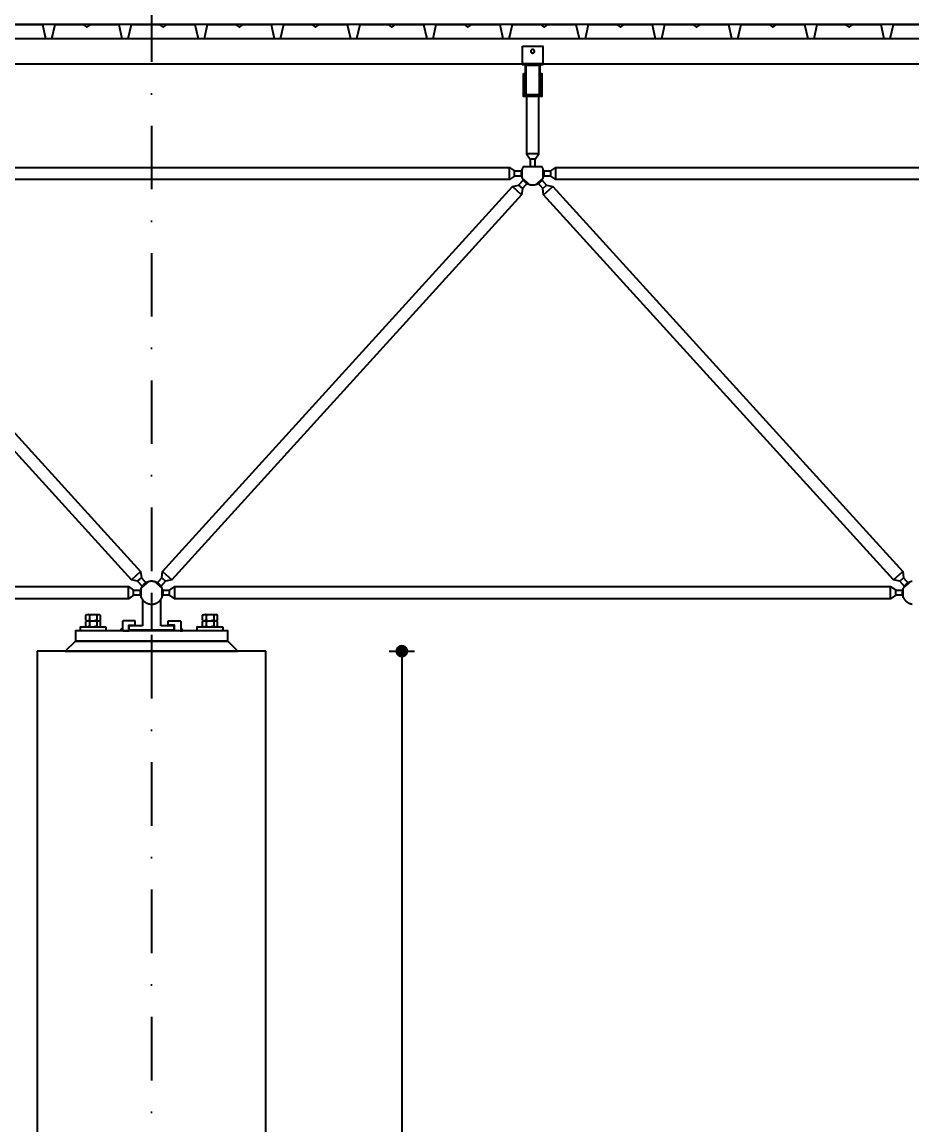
# Model space of a CAD drawing. Header units: centimetres. Extents: x 77182 to 116086, y 20619 to 33555.
# Drawn here: x 95813.7 to 96164, y 22353.9 to 22788 of the extents above; entities that cross this region are included whole.
import ezdxf

# ---------------------------------------------------------------- set-up
doc = ezdxf.new("R2010")
doc.units = ezdxf.units.CM
doc.header["$LTSCALE"] = 100
doc.linetypes.add('DASHDOT2', pattern=[0.5, 0.25, -0.125, 0, -0.125])
for name, color, linetype in [('A-ANNO-DIMS', 187, 'Continuous'), ('A-ANNO-GRID', 155, 'DASHDOT2'), ('A-ELEV-01', 255, 'Continuous'), ('A-ELEV-02', 253, 'Continuous'), ('A-WALL-INSL', 249, 'Continuous'), ('A-WALL-SNWPNL', 200, 'Continuous'), ('S-STEL', 3, 'Continuous')]:
    doc.layers.add(name, color=color, linetype=linetype)
doc.styles.add('Fields_100', font='act_simplex.shx', dxfattribs={"width": 0.8, "height": 20})
doc.dimstyles.new('FIELDS_100', dxfattribs={"dimscale": 0, "dimtxt": 20, "dimasz": 5, "dimexe": 5, "dimexo": 5, "dimgap": 5, "dimtad": 0, "dimdec": 0, "dimzin": 0, "dimdsep": 46, "dimtxsty": 'Fields_100', "dimblk": 'DOT', "dimcen": 0.09, "dimclrt": 50, "dimadec": 0, "dimazin": 0, "dimtfac": 1, "dimtdec": 0, "dimtix": 1, "dimtofl": 0, "dimtmove": 1, "dimatfit": 3, "dimfxl": 5, "dimfxlon": 1, "dimtolj": 1, "dimtzin": 0, "dimarcsym": 0})

# ---------------------------------------------------------------- blocks, each defined once
blk = doc.blocks.new('SOMUN')
for p, q in [((-9.8, 7.1), (-8.2, 8)), ((-9.8, 0.9), (-9.8, 7.1)), ((-9.8, 0.9), (-8.2, 0)), ((-8.2, 8), (-5, 8)), ((-8.2, 0), (-5, 0)), ((-5, 7.1), (-6.6, 8)), ((-5, 0.9), (-6.6, 0)), ((-5, 8), (5, 8)), ((-5, 7.1), (-1.7, 8)), ((-5, 7.1), (-5, 0.9)), ((-5, 0.9), (-1.7, 0)), ((-5, 0), (5, 0)), ((5, 7.1), (1.7, 8)), ((5, 0.9), (1.7, 0)), ((5, 8), (8.2, 8)), ((5, 7.1), (6.6, 8)), ((5, 7.1), (5, 0.9)), ((5, 0.9), (6.6, 0)), ((5, 0), (8.2, 0)), ((9.8, 7.1), (8.2, 8)), ((9.8, 0.9), (8.2, 0)), ((9.8, 0.9), (9.8, 7.1))]:
    blk.add_line(p, q)
blk = doc.blocks.new('_Dot')
at = {"color": 0, "linetype": 'ByBlock', "lineweight": -2}
blk.add_line((-0.5, 0), (-1, 0), dxfattribs=at)
at = {"color": 0, "linetype": 'ByBlock', "const_width": 0.5}
blk.add_lwpolyline([(-0.25, 0, 1), (0.25, 0, 1)], format="xyb", close=True, dxfattribs=at)
blk = doc.blocks.new('*D12')
at = {"layer": 'A-ANNO-DIMS', "color": 0, "lineweight": -2, "transparency": 16777216}
for p, q in [((94064.7, 23343.48), (94064.7, 23353.48)), ((95864.7, 23343.48), (95864.7, 23353.48)), ((94069.7, 23348.48), (94933.03, 23348.48)), ((95859.7, 23348.48), (94996.36, 23348.48))]:
    blk.add_line(p, q, dxfattribs=at)
at = {"layer": 'DEFPOINTS', "color": 0, "transparency": 16777216}
for p in [(95864.7, 23348.48), (94064.7, 22503.48), (95864.7, 22503.48)]:
    blk.add_point(p, dxfattribs=at)
at = {"layer": 'A-ANNO-DIMS', "color": 0, "lineweight": -2, "transparency": 16777216, "xscale": 5, "yscale": 5, "zscale": 5, "rotation": 180}
blk.add_blockref('_Dot', (94064.7, 23348.48), dxfattribs=at)
at = {"layer": 'A-ANNO-DIMS', "color": 0, "lineweight": -2, "transparency": 16777216, "xscale": 5, "yscale": 5, "zscale": 5}
blk.add_blockref('_Dot', (95864.7, 23348.48), dxfattribs=at)
at = {"layer": 'A-ANNO-DIMS', "color": 50, "transparency": 16777216, "insert": (94964.7, 23348.48), "char_height": 20, "attachment_point": 5, "style": 'Fields_100'}
blk.add_mtext('\\A1;1800', dxfattribs=at)
blk = doc.blocks.new('*D13')
at = {"layer": 'A-ANNO-DIMS', "color": 0, "lineweight": -2, "transparency": 16777216}
for p, q in [((95864.7, 23343.48), (95864.7, 23353.48)), ((97664.7, 23343.48), (97664.7, 23353.48)), ((95869.7, 23348.48), (96733.03, 23348.48)), ((97659.7, 23348.48), (96796.36, 23348.48))]:
    blk.add_line(p, q, dxfattribs=at)
at = {"layer": 'DEFPOINTS', "color": 0, "transparency": 16777216}
for p in [(97664.7, 23348.48), (95864.7, 22503.48), (97664.7, 22503.48)]:
    blk.add_point(p, dxfattribs=at)
at = {"layer": 'A-ANNO-DIMS', "color": 0, "lineweight": -2, "transparency": 16777216, "xscale": 5, "yscale": 5, "zscale": 5, "rotation": 180}
blk.add_blockref('_Dot', (95864.7, 23348.48), dxfattribs=at)
at = {"layer": 'A-ANNO-DIMS', "color": 0, "lineweight": -2, "transparency": 16777216, "xscale": 5, "yscale": 5, "zscale": 5}
blk.add_blockref('_Dot', (97664.7, 23348.48), dxfattribs=at)
at = {"layer": 'A-ANNO-DIMS', "color": 50, "transparency": 16777216, "insert": (96764.7, 23348.48), "char_height": 20, "attachment_point": 5, "style": 'Fields_100'}
blk.add_mtext('\\A1;1800', dxfattribs=at)
blk = doc.blocks.new('*D88')
at = {"layer": 'A-ANNO-DIMS', "color": 0, "lineweight": -2, "transparency": 16777216}
for p, q in [((95958.2, 22540.39), (95968.2, 22540.39)), ((95963.2, 22535.39), (95963.2, 22265.96)), ((95963.2, 21945.39), (95963.2, 22214.82)), ((95958.2, 21940.39), (95968.2, 21940.39))]:
    blk.add_line(p, q, dxfattribs=at)
at = {"layer": 'DEFPOINTS', "color": 0, "transparency": 16777216}
for p in [(95909.7, 22540.39), (95963.2, 22540.39), (95909.7, 21940.39)]:
    blk.add_point(p, dxfattribs=at)
at = {"layer": 'A-ANNO-DIMS', "color": 0, "lineweight": -2, "transparency": 16777216, "xscale": 5, "yscale": 5, "zscale": 5}
for p, rotation in [((95963.2, 22540.39), 90), ((95963.2, 21940.39), 270)]:
    blk.add_blockref('_Dot', p, dxfattribs=dict(at, rotation=rotation))
at = {"layer": 'A-ANNO-DIMS', "color": 50, "transparency": 16777216, "insert": (95963.2, 22240.39), "char_height": 20, "attachment_point": 5, "rotation": 90, "style": 'Fields_100'}
blk.add_mtext('\\A1;600', dxfattribs=at)

msp = doc.modelspace()

# ---------------------------------------------------------------- hatches: boundary and pattern name
at = {"layer": 'A-ELEV-02'}
for points in [[(95853.2, 22548.69), (95853.5, 22548.39), (95852.5, 22548.39), (95852.5, 22548.42), (95852.5, 22548.45), (95852.5, 22548.49), (95852.51, 22548.52), (95852.51, 22548.56), (95852.52, 22548.59), (95852.53, 22548.62), (95852.53, 22548.66), (95852.54, 22548.69), (95852.56, 22548.72), (95852.57, 22548.75), (95852.58, 22548.79), (95852.59, 22548.82), (95852.61, 22548.85), (95852.63, 22548.88), (95852.64, 22548.91), (95852.66, 22548.94), (95852.68, 22548.96), (95852.7, 22548.99), (95852.72, 22549.02), (95852.74, 22549.04), (95852.77, 22549.07), (95852.79, 22549.09), (95852.82, 22549.12), (95852.84, 22549.14), (95852.87, 22549.16), (95852.89, 22549.18), (95852.92, 22549.2), (95852.95, 22549.22), (95852.98, 22549.24), (95853.01, 22549.26), (95853.04, 22549.28), (95853.07, 22549.29), (95853.1, 22549.3), (95853.13, 22549.32), (95853.17, 22549.33), (95853.2, 22549.34)], [(95876.2, 22548.69), (95875.9, 22548.39), (95876.9, 22548.39), (95876.9, 22548.42), (95876.9, 22548.45), (95876.89, 22548.49), (95876.89, 22548.52), (95876.88, 22548.56), (95876.88, 22548.59), (95876.87, 22548.62), (95876.86, 22548.66), (95876.85, 22548.69), (95876.84, 22548.72), (95876.83, 22548.75), (95876.81, 22548.79), (95876.8, 22548.82), (95876.78, 22548.85), (95876.77, 22548.88), (95876.75, 22548.91), (95876.73, 22548.94), (95876.71, 22548.96), (95876.69, 22548.99), (95876.67, 22549.02), (95876.65, 22549.04), (95876.63, 22549.07), (95876.6, 22549.09), (95876.58, 22549.12), (95876.55, 22549.14), (95876.53, 22549.16), (95876.5, 22549.18), (95876.47, 22549.2), (95876.44, 22549.22), (95876.42, 22549.24), (95876.39, 22549.26), (95876.36, 22549.28), (95876.32, 22549.29), (95876.29, 22549.3), (95876.26, 22549.32), (95876.23, 22549.33), (95876.2, 22549.34)]]:
    msp.add_hatch(color=256, dxfattribs=at).paths.add_polyline_path(points, flags=0)

# ---------------------------------------------------------------- linework, layer by layer
at = {"elevation": 0}
for points in [[(95846.7, 22549.99), (95846.7, 22548.39), (95836.7, 22548.39), (95836.7, 22549.99), (95846.7, 22549.99)], [(95892.7, 22549.99), (95892.7, 22548.39), (95882.7, 22548.39), (95882.7, 22549.99), (95892.7, 22549.99)]]:
    msp.add_lwpolyline(points, dxfattribs=at)
for points in [[(95834.7, 22544.39), (95894.7, 22544.39), (95894.7, 22548.39), (95834.7, 22548.39)], [(95830.7, 22540.39), (95898.7, 22540.39), (95894.7, 22544.39), (95834.7, 22544.39)]]:
    msp.add_lwpolyline(points, close=True)
at = {"layer": 'A-ANNO-GRID'}
msp.add_lwpolyline([(95864.7, 23398.48), (95864.7, 21665.39)], dxfattribs=at)
at = {"layer": 'A-ELEV-01'}
for points in [[(95819.7, 22540.39), (95819.7, 21940.39)], [(95909.7, 22540.39), (95819.7, 22540.39)], [(95909.7, 21940.39), (95909.7, 22540.39)]]:
    msp.add_lwpolyline(points, dxfattribs=at)
at = {"layer": 'A-ELEV-02'}
for points in [[(94012.2, 22781.49), (103009.7, 22781.49)], [(94012.2, 22771.49), (103009.7, 22771.49)], [(96018.7, 22771.49), (96010.7, 22771.49)], [(96011.1, 22765.89), (96011.6, 22765.89)], [(96011.1, 22764.49), (96011.6, 22764.49)], [(96017.8, 22765.89), (96018.3, 22765.89)], [(96017.8, 22764.49), (96018.3, 22764.49)], [(96012.28, 22758.69), (96012.28, 22736.09), (96013.7, 22734.09), (96013.7, 22731.09)], [(96015.7, 22731.09), (96015.7, 22734.09), (96017.11, 22736.09), (96017.11, 22758.69)], [(96017.11, 22736.09), (96012.28, 22736.09)], [(96015.7, 22734.09), (96013.7, 22734.09)], [(95718.8, 22729.39), (95721.8, 22729.39), (95723.8, 22730.8), (96005.6, 22730.8), (96007.6, 22729.39), (96010.6, 22729.39)], [(96010.6, 22727.39), (96007.6, 22727.39), (96005.6, 22725.97), (95723.8, 22725.97), (95721.8, 22727.39), (95718.8, 22727.39)], [(96005.6, 22725.97), (96005.6, 22730.8)], [(96007.6, 22727.39), (96007.6, 22729.39)], [(96011.1, 22731.09), (96011.01, 22730.97), (96010.93, 22730.84), (96010.85, 22730.71), (96010.77, 22730.58), (96010.7, 22730.45), (96010.63, 22730.31), (96010.56, 22730.17), (96010.51, 22730.02), (96010.45, 22729.88), (96010.43, 22729.8), (96010.4, 22729.73), (96010.38, 22729.65), (96010.36, 22729.57), (96010.34, 22729.5), (96010.32, 22729.42), (96010.3, 22729.34), (96010.28, 22729.26), (96010.27, 22729.19), (96010.26, 22729.11), (96010.24, 22729.03), (96010.23, 22728.95), (96010.22, 22728.87), (96010.22, 22728.79), (96010.21, 22728.71), (96010.2, 22728.63), (96010.2, 22728.55), (96010.2, 22728.47), (96010.2, 22728.39), (96010.2, 22728.31), (96010.2, 22728.23), (96010.2, 22728.15), (96010.21, 22728.07), (96010.21, 22727.99), (96010.22, 22727.92), (96010.23, 22727.84), (96010.24, 22727.76), (96010.25, 22727.68), (96010.28, 22727.53), (96010.31, 22727.37), (96010.35, 22727.22), (96010.39, 22727.07), (96010.44, 22726.93), (96010.49, 22726.79), (96010.55, 22726.65), (96010.61, 22726.51), (96010.67, 22726.37), (96010.74, 22726.24), (96010.81, 22726.11), (96010.89, 22725.98), (96010.98, 22725.86), (96011.07, 22725.73), (96011.16, 22725.61), (96011.26, 22725.49), (96011.36, 22725.37), (96011.47, 22725.25), (96011.52, 22725.2), (96011.58, 22725.14), (96011.64, 22725.09), (96011.69, 22725.04), (96011.75, 22724.98), (96011.81, 22724.93), (96011.88, 22724.88), (96011.94, 22724.83), (96012, 22724.78), (96012.07, 22724.74), (96012.13, 22724.69), (96012.2, 22724.65), (96012.26, 22724.6), (96012.33, 22724.56), (96012.4, 22724.52), (96012.47, 22724.48), (96012.54, 22724.44), (96012.61, 22724.4), (96012.68, 22724.36), (96012.75, 22724.33), (96012.82, 22724.3), (96012.9, 22724.26), (96012.97, 22724.23), (96013.04, 22724.2), (96013.12, 22724.17), (96013.19, 22724.15), (96013.27, 22724.12), (96013.34, 22724.1), (96013.49, 22724.05), (96013.64, 22724.01), (96013.79, 22723.98), (96013.95, 22723.95), (96014.1, 22723.93), (96014.25, 22723.91), (96014.4, 22723.9), (96014.55, 22723.89), (96014.7, 22723.89), (96014.85, 22723.89), (96015, 22723.9), (96015.15, 22723.91), (96015.3, 22723.93), (96015.45, 22723.95), (96015.6, 22723.98), (96015.75, 22724.01), (96015.9, 22724.05), (96016.05, 22724.1), (96016.13, 22724.12), (96016.2, 22724.15), (96016.28, 22724.17), (96016.35, 22724.2), (96016.43, 22724.23), (96016.5, 22724.26), (96016.57, 22724.3), (96016.64, 22724.33), (96016.71, 22724.36), (96016.79, 22724.4), (96016.86, 22724.44), (96016.93, 22724.48), (96016.99, 22724.52), (96017.06, 22724.56), (96017.13, 22724.6), (96017.2, 22724.65), (96017.26, 22724.69), (96017.33, 22724.74), (96017.39, 22724.78), (96017.46, 22724.83), (96017.52, 22724.88), (96017.58, 22724.93), (96017.64, 22724.98), (96017.7, 22725.04), (96017.76, 22725.09), (96017.82, 22725.14), (96017.87, 22725.2), (96017.93, 22725.25), (96018.04, 22725.37), (96018.14, 22725.49), (96018.24, 22725.61), (96018.33, 22725.73), (96018.42, 22725.86), (96018.5, 22725.98), (96018.58, 22726.11), (96018.65, 22726.24), (96018.72, 22726.37), (96018.79, 22726.51), (96018.85, 22726.65), (96018.9, 22726.79), (96018.95, 22726.93), (96019, 22727.07), (96019.04, 22727.22), (96019.08, 22727.37), (96019.11, 22727.53), (96019.14, 22727.68), (96019.15, 22727.76), (96019.16, 22727.84), (96019.17, 22727.92), (96019.18, 22727.99), (96019.19, 22728.07), (96019.19, 22728.15), (96019.19, 22728.23), (96019.2, 22728.31), (96019.2, 22728.39), (96019.2, 22728.47), (96019.19, 22728.55), (96019.19, 22728.63), (96019.19, 22728.71), (96019.18, 22728.79), (96019.17, 22728.87), (96019.16, 22728.95), (96019.15, 22729.03), (96019.14, 22729.11), (96019.13, 22729.19), (96019.11, 22729.26), (96019.09, 22729.34), (96019.08, 22729.42), (96019.06, 22729.5), (96019.04, 22729.57), (96019.02, 22729.65), (96018.99, 22729.73), (96018.97, 22729.8), (96018.94, 22729.88), (96018.89, 22730.02), (96018.83, 22730.17), (96018.77, 22730.31), (96018.7, 22730.45), (96018.63, 22730.58), (96018.55, 22730.71), (96018.47, 22730.84), (96018.38, 22730.97), (96018.3, 22731.09)], [(96010.6, 22726.53), (96010.6, 22730.24)], [(96011.1, 22731.09), (96018.3, 22731.09)], [(96018.8, 22729.39), (96021.8, 22729.39), (96023.8, 22730.8), (96305.6, 22730.8), (96307.6, 22729.39), (96310.6, 22729.39)], [(96018.8, 22726.53), (96018.8, 22730.24)], [(96310.6, 22727.39), (96307.6, 22727.39), (96305.6, 22725.97), (96023.8, 22725.97), (96021.8, 22727.39), (96018.8, 22727.39)], [(96021.8, 22727.39), (96021.8, 22729.39)], [(96023.8, 22725.97), (96023.8, 22730.8)], [(96006.79, 22723.28), (96010.36, 22720.03)], [(96009.18, 22723.81), (96010.66, 22722.46)], [(96010.57, 22726.6), (96013.31, 22724.11)], [(96016.08, 22724.11), (96018.83, 22726.6)], [(96018.73, 22722.46), (96020.21, 22723.81)], [(96019.03, 22720.03), (96022.61, 22723.28)], [(95856.79, 22568.5), (95860.36, 22571.74)], [(95869.03, 22571.74), (95872.61, 22568.5)], [(96156.79, 22568.5), (96160.36, 22571.74)], [(95859.18, 22567.97), (95860.66, 22569.31)], [(95868.3, 22560.69), (95868.38, 22560.81), (95868.47, 22560.93), (95868.55, 22561.06), (95868.63, 22561.19), (95868.7, 22561.33), (95868.77, 22561.46), (95868.83, 22561.61), (95868.89, 22561.75), (95868.94, 22561.9), (95868.97, 22561.97), (95868.99, 22562.05), (95869.02, 22562.12), (95869.04, 22562.2), (95869.06, 22562.28), (95869.08, 22562.35), (95869.09, 22562.43), (95869.11, 22562.51), (95869.13, 22562.59), (95869.14, 22562.67), (95869.15, 22562.74), (95869.16, 22562.82), (95869.17, 22562.9), (95869.18, 22562.98), (95869.19, 22563.06), (95869.19, 22563.14), (95869.19, 22563.22), (95869.2, 22563.3), (95869.2, 22563.38), (95869.2, 22563.46), (95869.19, 22563.54), (95869.19, 22563.62), (95869.19, 22563.7), (95869.18, 22563.78), (95869.17, 22563.86), (95869.16, 22563.94), (95869.15, 22564.01), (95869.14, 22564.09), (95869.11, 22564.25), (95869.08, 22564.4), (95869.04, 22564.55), (95869, 22564.7), (95868.95, 22564.84), (95868.9, 22564.99), (95868.85, 22565.13), (95868.79, 22565.27), (95868.72, 22565.4), (95868.65, 22565.53), (95868.58, 22565.66), (95868.5, 22565.79), (95868.42, 22565.92), (95868.33, 22566.04), (95868.24, 22566.17), (95868.14, 22566.29), (95868.04, 22566.4), (95867.93, 22566.52), (95867.87, 22566.58), (95867.82, 22566.63), (95867.76, 22566.68), (95867.7, 22566.74), (95867.64, 22566.79), (95867.58, 22566.84), (95867.52, 22566.89), (95867.46, 22566.94), (95867.39, 22566.99), (95867.33, 22567.04), (95867.26, 22567.08), (95867.2, 22567.13), (95867.13, 22567.17), (95867.06, 22567.21), (95866.99, 22567.26), (95866.93, 22567.3), (95866.86, 22567.34), (95866.79, 22567.37), (95866.71, 22567.41), (95866.64, 22567.44), (95866.57, 22567.48), (95866.5, 22567.51), (95866.43, 22567.54), (95866.35, 22567.57), (95866.28, 22567.6), (95866.2, 22567.63), (95866.13, 22567.65), (95866.05, 22567.68), (95865.9, 22567.72), (95865.75, 22567.76), (95865.6, 22567.79), (95865.45, 22567.82), (95865.3, 22567.85), (95865.15, 22567.86), (95865, 22567.88), (95864.85, 22567.88), (95864.7, 22567.89), (95864.55, 22567.88), (95864.4, 22567.88), (95864.25, 22567.86), (95864.1, 22567.85), (95863.95, 22567.82), (95863.79, 22567.79), (95863.64, 22567.76), (95863.49, 22567.72), (95863.34, 22567.68), (95863.27, 22567.65), (95863.19, 22567.63), (95863.12, 22567.6), (95863.04, 22567.57), (95862.97, 22567.54), (95862.9, 22567.51), (95862.82, 22567.48), (95862.75, 22567.44), (95862.68, 22567.41), (95862.61, 22567.37), (95862.54, 22567.34), (95862.47, 22567.3), (95862.4, 22567.26), (95862.33, 22567.21), (95862.26, 22567.17), (95862.2, 22567.13), (95862.13, 22567.08), (95862.07, 22567.04), (95862, 22566.99), (95861.94, 22566.94), (95861.88, 22566.89), (95861.81, 22566.84), (95861.75, 22566.79), (95861.69, 22566.74), (95861.64, 22566.68), (95861.58, 22566.63), (95861.52, 22566.58), (95861.47, 22566.52), (95861.36, 22566.4), (95861.26, 22566.29), (95861.16, 22566.17), (95861.07, 22566.04), (95860.98, 22565.92), (95860.89, 22565.79), (95860.81, 22565.66), (95860.74, 22565.53), (95860.67, 22565.4), (95860.61, 22565.27), (95860.55, 22565.13), (95860.49, 22564.99), (95860.44, 22564.84), (95860.39, 22564.7), (95860.35, 22564.55), (95860.31, 22564.4), (95860.28, 22564.25), (95860.25, 22564.09), (95860.24, 22564.01), (95860.23, 22563.94), (95860.22, 22563.86), (95860.21, 22563.78), (95860.21, 22563.7), (95860.2, 22563.62), (95860.2, 22563.54), (95860.2, 22563.46), (95860.2, 22563.38), (95860.2, 22563.3), (95860.2, 22563.22), (95860.2, 22563.14), (95860.21, 22563.06), (95860.22, 22562.98), (95860.22, 22562.9), (95860.23, 22562.82), (95860.24, 22562.74), (95860.26, 22562.67), (95860.27, 22562.59), (95860.28, 22562.51), (95860.3, 22562.43), (95860.32, 22562.35), (95860.34, 22562.28), (95860.36, 22562.2), (95860.38, 22562.12), (95860.4, 22562.05), (95860.43, 22561.97), (95860.45, 22561.9), (95860.51, 22561.75), (95860.56, 22561.61), (95860.63, 22561.46), (95860.7, 22561.33), (95860.77, 22561.19), (95860.85, 22561.06), (95860.93, 22560.93), (95861.01, 22560.81), (95861.1, 22560.69)], [(95860.57, 22565.17), (95863.31, 22567.67)], [(95866.08, 22567.67), (95868.83, 22565.17)], [(95868.73, 22569.31), (95870.21, 22567.97)], [(96159.18, 22567.97), (96160.66, 22569.31)], [(96164.09, 22567.84), (96163.98, 22567.83), (96163.88, 22567.81), (96163.77, 22567.79), (96163.67, 22567.77), (96163.56, 22567.74), (96163.46, 22567.71), (96163.35, 22567.68), (96163.25, 22567.65), (96163.15, 22567.61), (96163.04, 22567.57), (96162.94, 22567.53), (96162.83, 22567.48), (96162.73, 22567.43), (96162.63, 22567.38), (96162.53, 22567.33), (96162.43, 22567.27), (96162.33, 22567.21), (96162.24, 22567.15), (96162.14, 22567.09), (96162.04, 22567.02), (96161.95, 22566.95), (96161.86, 22566.88), (96161.77, 22566.81), (96161.68, 22566.73), (96161.6, 22566.65), (96161.52, 22566.57), (96161.43, 22566.49), (96161.36, 22566.4), (96161.28, 22566.31), (96161.2, 22566.22), (96161.13, 22566.13), (96161.06, 22566.04), (96161, 22565.94), (96160.93, 22565.85), (96160.87, 22565.75), (96160.81, 22565.65), (96160.75, 22565.55), (96160.7, 22565.45), (96160.65, 22565.35), (96160.6, 22565.25), (96160.56, 22565.15), (96160.51, 22565.04), (96160.47, 22564.94), (96160.44, 22564.83), (96160.4, 22564.73), (96160.37, 22564.62), (96160.34, 22564.52), (96160.32, 22564.41), (96160.29, 22564.31), (96160.27, 22564.21), (96160.25, 22564.1), (96160.24, 22564), (96160.23, 22563.89), (96160.22, 22563.79), (96160.21, 22563.69), (96160.2, 22563.59), (96160.2, 22563.49), (96160.2, 22563.39), (96160.2, 22563.29), (96160.2, 22563.19), (96160.21, 22563.08), (96160.22, 22562.98), (96160.23, 22562.88), (96160.24, 22562.78), (96160.25, 22562.67), (96160.27, 22562.57), (96160.29, 22562.46), (96160.32, 22562.36), (96160.34, 22562.25), (96160.37, 22562.15), (96160.4, 22562.04), (96160.44, 22561.94), (96160.47, 22561.83), (96160.51, 22561.73), (96160.56, 22561.63), (96160.6, 22561.52), (96160.65, 22561.42), (96160.7, 22561.32), (96160.75, 22561.22), (96160.81, 22561.12), (96160.87, 22561.02), (96160.93, 22560.92), (96161, 22560.83), (96161.06, 22560.73), (96161.13, 22560.64), (96161.2, 22560.55), (96161.28, 22560.46), (96161.36, 22560.37), (96161.43, 22560.29), (96161.52, 22560.2), (96161.6, 22560.12), (96161.68, 22560.04), (96161.77, 22559.97), (96161.86, 22559.89), (96161.95, 22559.82), (96162.04, 22559.75), (96162.14, 22559.68), (96162.24, 22559.62), (96162.33, 22559.56), (96162.43, 22559.5), (96162.53, 22559.44), (96162.63, 22559.39), (96162.73, 22559.34), (96162.83, 22559.29), (96162.94, 22559.25), (96163.04, 22559.2), (96163.15, 22559.16), (96163.25, 22559.13), (96163.35, 22559.09), (96163.46, 22559.06), (96163.56, 22559.03), (96163.67, 22559.01), (96163.77, 22558.98), (96163.88, 22558.96), (96163.98, 22558.94), (96164.09, 22558.93)], [(96160.57, 22565.17), (96163.31, 22567.67)], [(95568.8, 22564.39), (95571.8, 22564.39), (95573.8, 22565.8), (95855.6, 22565.8), (95857.6, 22564.39), (95860.6, 22564.39)], [(95860.6, 22562.39), (95857.6, 22562.39), (95855.6, 22560.97), (95573.8, 22560.97), (95571.8, 22562.39), (95568.8, 22562.39)], [(95855.6, 22560.97), (95855.6, 22565.8)], [(95857.6, 22562.39), (95857.6, 22564.39)], [(95860.6, 22561.53), (95860.6, 22565.24)], [(95864.7, 22563.39), (95864.7, 22548.39)], [(95868.8, 22564.39), (95871.8, 22564.39), (95873.8, 22565.8), (96155.6, 22565.8), (96157.6, 22564.39), (96160.6, 22564.39)], [(95868.8, 22561.53), (95868.8, 22565.24)], [(96160.6, 22562.39), (96157.6, 22562.39), (96155.6, 22560.97), (95873.8, 22560.97), (95871.8, 22562.39), (95868.8, 22562.39)], [(95871.8, 22562.39), (95871.8, 22564.39)], [(95873.8, 22560.97), (95873.8, 22565.8)], [(96155.6, 22560.97), (96155.6, 22565.8)], [(96157.6, 22562.39), (96157.6, 22564.39)], [(96160.6, 22561.53), (96160.6, 22565.24)], [(95861.1, 22560.69), (95861.1, 22550.39)], [(95868.3, 22550.39), (95868.3, 22560.69)], [(95853.2, 22549.34), (95853.18, 22549.33), (95853.16, 22549.33), (95853.14, 22549.32), (95853.13, 22549.32), (95853.11, 22549.31), (95853.09, 22549.3), (95853.07, 22549.29), (95853.06, 22549.28), (95853.04, 22549.28), (95853.02, 22549.27), (95853.01, 22549.26), (95852.99, 22549.25), (95852.97, 22549.24), (95852.96, 22549.23), (95852.94, 22549.22), (95852.92, 22549.2), (95852.91, 22549.19), (95852.89, 22549.18), (95852.87, 22549.17), (95852.86, 22549.16), (95852.84, 22549.14), (95852.83, 22549.13), (95852.81, 22549.12), (95852.8, 22549.1), (95852.78, 22549.09), (95852.77, 22549.07), (95852.76, 22549.06), (95852.74, 22549.04), (95852.73, 22549.03), (95852.72, 22549.01), (95852.7, 22548.99), (95852.69, 22548.98), (95852.68, 22548.96), (95852.67, 22548.94), (95852.66, 22548.93), (95852.65, 22548.91), (95852.64, 22548.89), (95852.62, 22548.88), (95852.62, 22548.86), (95852.61, 22548.84), (95852.6, 22548.82), (95852.59, 22548.8), (95852.58, 22548.78), (95852.57, 22548.77), (95852.56, 22548.75), (95852.56, 22548.73), (95852.55, 22548.71), (95852.54, 22548.69), (95852.54, 22548.67), (95852.53, 22548.65), (95852.53, 22548.63), (95852.52, 22548.61), (95852.52, 22548.59), (95852.52, 22548.58), (95852.51, 22548.56), (95852.51, 22548.54), (95852.51, 22548.52), (95852.5, 22548.5), (95852.5, 22548.48), (95852.5, 22548.46), (95852.5, 22548.44), (95852.5, 22548.42), (95852.5, 22548.41), (95852.5, 22548.39)], [(95861.1, 22550.39), (95855.8, 22550.39)], [(95855.8, 22550.39), (95855.8, 22548.79)], [(95873.6, 22550.39), (95868.3, 22550.39)], [(95873.6, 22548.79), (95873.6, 22550.39)], [(95876.9, 22548.39), (95876.9, 22548.41), (95876.9, 22548.42), (95876.9, 22548.44), (95876.89, 22548.46), (95876.89, 22548.48), (95876.89, 22548.5), (95876.89, 22548.52), (95876.89, 22548.54), (95876.88, 22548.56), (95876.88, 22548.58), (95876.88, 22548.59), (95876.87, 22548.61), (95876.87, 22548.63), (95876.86, 22548.65), (95876.86, 22548.67), (95876.85, 22548.69), (95876.84, 22548.71), (95876.84, 22548.73), (95876.83, 22548.75), (95876.82, 22548.77), (95876.82, 22548.78), (95876.81, 22548.8), (95876.8, 22548.82), (95876.79, 22548.84), (95876.78, 22548.86), (95876.77, 22548.88), (95876.76, 22548.89), (95876.75, 22548.91), (95876.74, 22548.93), (95876.73, 22548.94), (95876.72, 22548.96), (95876.7, 22548.98), (95876.69, 22548.99), (95876.68, 22549.01), (95876.67, 22549.03), (95876.65, 22549.04), (95876.64, 22549.06), (95876.63, 22549.07), (95876.61, 22549.09), (95876.6, 22549.1), (95876.58, 22549.12), (95876.57, 22549.13), (95876.55, 22549.14), (95876.54, 22549.16), (95876.52, 22549.17), (95876.51, 22549.18), (95876.49, 22549.19), (95876.47, 22549.2), (95876.46, 22549.22), (95876.44, 22549.23), (95876.42, 22549.24), (95876.41, 22549.25), (95876.39, 22549.26), (95876.37, 22549.27), (95876.36, 22549.28), (95876.34, 22549.28), (95876.32, 22549.29), (95876.3, 22549.3), (95876.29, 22549.31), (95876.27, 22549.32), (95876.25, 22549.32), (95876.23, 22549.33), (95876.22, 22549.33), (95876.2, 22549.34)], [(95853.5, 22548.39), (95852.5, 22548.39)], [(95853.5, 22548.39), (95853.2, 22548.69)], [(95855.8, 22548.79), (95873.6, 22548.79)], [(95856, 22548.39), (95856, 22548.59)], [(95856, 22548.59), (95873.39, 22548.59)], [(95873.39, 22548.39), (95856, 22548.39)], [(95856.05, 22548.59), (95856.05, 22548.79)], [(95873.35, 22548.59), (95873.35, 22548.79)], [(95873.39, 22548.39), (95873.39, 22548.59)], [(95875.9, 22548.39), (95876.2, 22548.69)], [(95875.9, 22548.39), (95876.9, 22548.39)]]:
    msp.add_lwpolyline(points, dxfattribs=at)
for points in [[(96010.7, 22778.49), (96018.7, 22778.49), (96018.7, 22771.19), (96010.7, 22771.19)], [(96015.4, 22776.49), (96015.4, 22776.5), (96015.4, 22776.52), (96015.4, 22776.53), (96015.39, 22776.55), (96015.39, 22776.57), (96015.39, 22776.58), (96015.39, 22776.6), (96015.39, 22776.61), (96015.38, 22776.63), (96015.38, 22776.65), (96015.37, 22776.66), (96015.37, 22776.68), (96015.37, 22776.7), (96015.36, 22776.71), (96015.35, 22776.73), (96015.35, 22776.74), (96015.34, 22776.76), (96015.33, 22776.78), (96015.33, 22776.79), (96015.32, 22776.81), (96015.31, 22776.82), (96015.3, 22776.84), (96015.29, 22776.85), (96015.28, 22776.87), (96015.27, 22776.88), (96015.26, 22776.9), (96015.25, 22776.91), (96015.24, 22776.93), (96015.23, 22776.94), (96015.22, 22776.96), (96015.21, 22776.97), (96015.19, 22776.98), (96015.18, 22776.99), (96015.17, 22777.01), (96015.15, 22777.02), (96015.14, 22777.03), (96015.12, 22777.04), (96015.11, 22777.05), (96015.1, 22777.06), (96015.08, 22777.07), (96015.07, 22777.08), (96015.05, 22777.09), (96015.03, 22777.1), (96015.02, 22777.11), (96015, 22777.12), (96014.99, 22777.12), (96014.97, 22777.13), (96014.96, 22777.14), (96014.94, 22777.14), (96014.92, 22777.15), (96014.91, 22777.15), (96014.89, 22777.16), (96014.87, 22777.16), (96014.86, 22777.17), (96014.84, 22777.17), (96014.82, 22777.17), (96014.81, 22777.18), (96014.79, 22777.18), (96014.78, 22777.18), (96014.76, 22777.18), (96014.74, 22777.19), (96014.73, 22777.19), (96014.71, 22777.19), (96014.7, 22777.19), (96014.68, 22777.19), (96014.67, 22777.19), (96014.65, 22777.19), (96014.63, 22777.18), (96014.62, 22777.18), (96014.6, 22777.18), (96014.59, 22777.18), (96014.57, 22777.17), (96014.55, 22777.17), (96014.54, 22777.17), (96014.52, 22777.16), (96014.5, 22777.16), (96014.49, 22777.15), (96014.47, 22777.15), (96014.46, 22777.14), (96014.44, 22777.14), (96014.42, 22777.13), (96014.41, 22777.12), (96014.39, 22777.12), (96014.38, 22777.11), (96014.36, 22777.1), (96014.34, 22777.09), (96014.33, 22777.08), (96014.31, 22777.07), (96014.3, 22777.06), (96014.28, 22777.05), (96014.27, 22777.04), (96014.26, 22777.03), (96014.24, 22777.02), (96014.23, 22777.01), (96014.22, 22776.99), (96014.2, 22776.98), (96014.19, 22776.97), (96014.18, 22776.96), (96014.17, 22776.94), (96014.15, 22776.93), (96014.14, 22776.91), (96014.13, 22776.9), (96014.12, 22776.88), (96014.11, 22776.87), (96014.1, 22776.85), (96014.09, 22776.84), (96014.08, 22776.82), (96014.08, 22776.81), (96014.07, 22776.79), (96014.06, 22776.78), (96014.05, 22776.76), (96014.05, 22776.74), (96014.04, 22776.73), (96014.03, 22776.71), (96014.03, 22776.7), (96014.02, 22776.68), (96014.02, 22776.66), (96014.02, 22776.65), (96014.01, 22776.63), (96014.01, 22776.61), (96014.01, 22776.6), (96014, 22776.58), (96014, 22776.57), (96014, 22776.55), (96014, 22776.53), (96014, 22776.52), (96014, 22776.5), (96014, 22776.49), (96014, 22776.47), (96014, 22776.46), (96014, 22776.44), (96014, 22776.42), (96014, 22776.41), (96014, 22776.39), (96014.01, 22776.38), (96014.01, 22776.36), (96014.01, 22776.34), (96014.02, 22776.33), (96014.02, 22776.31), (96014.02, 22776.29), (96014.03, 22776.28), (96014.03, 22776.26), (96014.04, 22776.25), (96014.05, 22776.23), (96014.05, 22776.21), (96014.06, 22776.2), (96014.07, 22776.18), (96014.08, 22776.17), (96014.08, 22776.15), (96014.09, 22776.13), (96014.1, 22776.12), (96014.11, 22776.1), (96014.12, 22776.09), (96014.13, 22776.07), (96014.14, 22776.06), (96014.15, 22776.05), (96014.17, 22776.03), (96014.18, 22776.02), (96014.19, 22776), (96014.2, 22775.99), (96014.22, 22775.98), (96014.23, 22775.97), (96014.24, 22775.95), (96014.26, 22775.94), (96014.27, 22775.93), (96014.28, 22775.92), (96014.3, 22775.91), (96014.31, 22775.9), (96014.33, 22775.89), (96014.34, 22775.88), (96014.36, 22775.87), (96014.38, 22775.86), (96014.39, 22775.86), (96014.41, 22775.85), (96014.42, 22775.84), (96014.44, 22775.84), (96014.46, 22775.83), (96014.47, 22775.82), (96014.49, 22775.82), (96014.5, 22775.81), (96014.52, 22775.81), (96014.54, 22775.81), (96014.55, 22775.8), (96014.57, 22775.8), (96014.59, 22775.8), (96014.6, 22775.79), (96014.62, 22775.79), (96014.63, 22775.79), (96014.65, 22775.79), (96014.67, 22775.79), (96014.68, 22775.79), (96014.7, 22775.79), (96014.71, 22775.79), (96014.73, 22775.79), (96014.74, 22775.79), (96014.76, 22775.79), (96014.78, 22775.79), (96014.79, 22775.79), (96014.81, 22775.8), (96014.82, 22775.8), (96014.84, 22775.8), (96014.86, 22775.81), (96014.87, 22775.81), (96014.89, 22775.81), (96014.91, 22775.82), (96014.92, 22775.82), (96014.94, 22775.83), (96014.96, 22775.84), (96014.97, 22775.84), (96014.99, 22775.85), (96015, 22775.86), (96015.02, 22775.86), (96015.03, 22775.87), (96015.05, 22775.88), (96015.07, 22775.89), (96015.08, 22775.9), (96015.1, 22775.91), (96015.11, 22775.92), (96015.12, 22775.93), (96015.14, 22775.94), (96015.15, 22775.95), (96015.17, 22775.97), (96015.18, 22775.98), (96015.19, 22775.99), (96015.21, 22776), (96015.22, 22776.02), (96015.23, 22776.03), (96015.24, 22776.05), (96015.25, 22776.06), (96015.26, 22776.07), (96015.27, 22776.09), (96015.28, 22776.1), (96015.29, 22776.12), (96015.3, 22776.13), (96015.31, 22776.15), (96015.32, 22776.17), (96015.33, 22776.18), (96015.33, 22776.2), (96015.34, 22776.21), (96015.35, 22776.23), (96015.35, 22776.25), (96015.36, 22776.26), (96015.37, 22776.28), (96015.37, 22776.29), (96015.37, 22776.31), (96015.38, 22776.33), (96015.38, 22776.34), (96015.39, 22776.36), (96015.39, 22776.38), (96015.39, 22776.39), (96015.39, 22776.41), (96015.39, 22776.42), (96015.4, 22776.44), (96015.4, 22776.46), (96015.4, 22776.47)], [(96011.1, 22767.69), (96011.6, 22767.69), (96011.6, 22759.19), (96017.8, 22759.19), (96017.8, 22767.69), (96018.3, 22767.69), (96018.3, 22758.69), (96011.1, 22758.69)], [(95861.2, 22565.75), (95859.18, 22567.97), (95856.79, 22568.5), (95719.03, 22720.03), (95718.73, 22722.46), (95716.72, 22724.68), (95718.2, 22726.03), (95720.21, 22723.81), (95722.61, 22723.28), (95860.36, 22571.74), (95860.66, 22569.31), (95862.68, 22567.09)], [(95866.72, 22567.09), (95868.73, 22569.31), (95869.03, 22571.74), (96006.79, 22723.28), (96009.18, 22723.81), (96011.2, 22726.03), (96012.68, 22724.68), (96010.66, 22722.46), (96010.36, 22720.03), (95872.61, 22568.5), (95870.21, 22567.97), (95868.2, 22565.75)], [(96161.2, 22565.75), (96159.18, 22567.97), (96156.79, 22568.5), (96019.03, 22720.03), (96018.73, 22722.46), (96016.72, 22724.68), (96018.2, 22726.03), (96020.21, 22723.81), (96022.61, 22723.28), (96160.36, 22571.74), (96160.66, 22569.31), (96162.68, 22567.09)], [(95869.2, 22563.39), (95869.2, 22563.49), (95869.19, 22563.59), (95869.19, 22563.69), (95869.18, 22563.79), (95869.17, 22563.89), (95869.16, 22564), (95869.14, 22564.1), (95869.12, 22564.21), (95869.1, 22564.31), (95869.08, 22564.41), (95869.05, 22564.52), (95869.02, 22564.62), (95868.99, 22564.73), (95868.96, 22564.83), (95868.92, 22564.94), (95868.88, 22565.04), (95868.84, 22565.15), (95868.79, 22565.25), (95868.75, 22565.35), (95868.69, 22565.45), (95868.64, 22565.55), (95868.58, 22565.65), (95868.53, 22565.75), (95868.46, 22565.85), (95868.4, 22565.94), (95868.33, 22566.04), (95868.26, 22566.13), (95868.19, 22566.22), (95868.12, 22566.31), (95868.04, 22566.4), (95867.96, 22566.49), (95867.88, 22566.57), (95867.8, 22566.65), (95867.71, 22566.73), (95867.62, 22566.81), (95867.53, 22566.88), (95867.44, 22566.95), (95867.35, 22567.02), (95867.26, 22567.09), (95867.16, 22567.15), (95867.06, 22567.21), (95866.96, 22567.27), (95866.86, 22567.33), (95866.76, 22567.38), (95866.66, 22567.43), (95866.56, 22567.48), (95866.46, 22567.53), (95866.35, 22567.57), (95866.25, 22567.61), (95866.15, 22567.65), (95866.04, 22567.68), (95865.94, 22567.71), (95865.83, 22567.74), (95865.73, 22567.77), (95865.62, 22567.79), (95865.52, 22567.81), (95865.41, 22567.83), (95865.31, 22567.84), (95865.2, 22567.86), (95865.1, 22567.87), (95865, 22567.88), (95864.9, 22567.88), (95864.8, 22567.89), (95864.7, 22567.89), (95864.6, 22567.89), (95864.5, 22567.88), (95864.4, 22567.88), (95864.29, 22567.87), (95864.19, 22567.86), (95864.09, 22567.84), (95863.98, 22567.83), (95863.88, 22567.81), (95863.77, 22567.79), (95863.67, 22567.77), (95863.56, 22567.74), (95863.46, 22567.71), (95863.35, 22567.68), (95863.25, 22567.65), (95863.15, 22567.61), (95863.04, 22567.57), (95862.94, 22567.53), (95862.83, 22567.48), (95862.73, 22567.43), (95862.63, 22567.38), (95862.53, 22567.33), (95862.43, 22567.27), (95862.33, 22567.21), (95862.24, 22567.15), (95862.14, 22567.09), (95862.04, 22567.02), (95861.95, 22566.95), (95861.86, 22566.88), (95861.77, 22566.81), (95861.68, 22566.73), (95861.6, 22566.65), (95861.52, 22566.57), (95861.43, 22566.49), (95861.36, 22566.4), (95861.28, 22566.31), (95861.2, 22566.22), (95861.13, 22566.13), (95861.06, 22566.04), (95861, 22565.94), (95860.93, 22565.85), (95860.87, 22565.75), (95860.81, 22565.65), (95860.75, 22565.55), (95860.7, 22565.45), (95860.65, 22565.35), (95860.6, 22565.25), (95860.56, 22565.15), (95860.51, 22565.04), (95860.47, 22564.94), (95860.44, 22564.83), (95860.4, 22564.73), (95860.37, 22564.62), (95860.34, 22564.52), (95860.32, 22564.41), (95860.29, 22564.31), (95860.27, 22564.21), (95860.25, 22564.1), (95860.24, 22564), (95860.23, 22563.89), (95860.22, 22563.79), (95860.21, 22563.69), (95860.2, 22563.59), (95860.2, 22563.49), (95860.2, 22563.39), (95860.2, 22563.29), (95860.2, 22563.19), (95860.21, 22563.08), (95860.22, 22562.98), (95860.23, 22562.88), (95860.24, 22562.78), (95860.25, 22562.67), (95860.27, 22562.57), (95860.29, 22562.46), (95860.32, 22562.36), (95860.34, 22562.25), (95860.37, 22562.15), (95860.4, 22562.04), (95860.44, 22561.94), (95860.47, 22561.83), (95860.51, 22561.73), (95860.56, 22561.63), (95860.6, 22561.52), (95860.65, 22561.42), (95860.7, 22561.32), (95860.75, 22561.22), (95860.81, 22561.12), (95860.87, 22561.02), (95860.93, 22560.92), (95861, 22560.83), (95861.06, 22560.73), (95861.13, 22560.64), (95861.2, 22560.55), (95861.28, 22560.46), (95861.36, 22560.37), (95861.43, 22560.29), (95861.52, 22560.2), (95861.6, 22560.12), (95861.68, 22560.04), (95861.77, 22559.97), (95861.86, 22559.89), (95861.95, 22559.82), (95862.04, 22559.75), (95862.14, 22559.68), (95862.24, 22559.62), (95862.33, 22559.56), (95862.43, 22559.5), (95862.53, 22559.44), (95862.63, 22559.39), (95862.73, 22559.34), (95862.83, 22559.29), (95862.94, 22559.25), (95863.04, 22559.2), (95863.15, 22559.16), (95863.25, 22559.13), (95863.35, 22559.09), (95863.46, 22559.06), (95863.56, 22559.03), (95863.67, 22559.01), (95863.77, 22558.98), (95863.88, 22558.96), (95863.98, 22558.94), (95864.09, 22558.93), (95864.19, 22558.92), (95864.29, 22558.9), (95864.4, 22558.9), (95864.5, 22558.89), (95864.6, 22558.89), (95864.7, 22558.89), (95864.8, 22558.89), (95864.9, 22558.89), (95865, 22558.9), (95865.1, 22558.9), (95865.2, 22558.92), (95865.31, 22558.93), (95865.41, 22558.94), (95865.52, 22558.96), (95865.62, 22558.98), (95865.73, 22559.01), (95865.83, 22559.03), (95865.94, 22559.06), (95866.04, 22559.09), (95866.15, 22559.13), (95866.25, 22559.16), (95866.35, 22559.2), (95866.46, 22559.25), (95866.56, 22559.29), (95866.66, 22559.34), (95866.76, 22559.39), (95866.86, 22559.44), (95866.96, 22559.5), (95867.06, 22559.56), (95867.16, 22559.62), (95867.26, 22559.68), (95867.35, 22559.75), (95867.44, 22559.82), (95867.53, 22559.89), (95867.62, 22559.97), (95867.71, 22560.04), (95867.8, 22560.12), (95867.88, 22560.2), (95867.96, 22560.29), (95868.04, 22560.37), (95868.12, 22560.46), (95868.19, 22560.55), (95868.26, 22560.64), (95868.33, 22560.73), (95868.4, 22560.83), (95868.46, 22560.92), (95868.53, 22561.02), (95868.58, 22561.12), (95868.64, 22561.22), (95868.69, 22561.32), (95868.75, 22561.42), (95868.79, 22561.52), (95868.84, 22561.63), (95868.88, 22561.73), (95868.92, 22561.83), (95868.96, 22561.94), (95868.99, 22562.04), (95869.02, 22562.15), (95869.05, 22562.25), (95869.08, 22562.36), (95869.1, 22562.46), (95869.12, 22562.57), (95869.14, 22562.67), (95869.16, 22562.78), (95869.17, 22562.88), (95869.18, 22562.98), (95869.19, 22563.08), (95869.19, 22563.19), (95869.2, 22563.29)], [(95858.2, 22552.39), (95853.5, 22552.39), (95853.2, 22552.09), (95853.2, 22548.69), (95853.5, 22548.39), (95855.7, 22548.39), (95855.7, 22550.59), (95858.2, 22550.59)], [(95871.2, 22552.39), (95875.9, 22552.39), (95876.2, 22552.09), (95876.2, 22548.69), (95875.9, 22548.39), (95873.7, 22548.39), (95873.7, 22550.59), (95871.2, 22550.59)]]:
    msp.add_lwpolyline(points, close=True, dxfattribs=at)
at = {"layer": 'A-WALL-INSL', "ltscale": 0.002}
msp.add_lwpolyline([(112094.7, 22786.99), (94022.2, 22786.99)], dxfattribs=at)
at = {"layer": 'A-WALL-SNWPNL', "ltscale": 100}
for points in [[(95810.74, 22786.99), (95821.74, 22786.99), (95822.99, 22781.49), (95825.49, 22781.49), (95825.93, 22783.44)], [(95822.54, 22783.44), (95822.99, 22781.49), (95825.49, 22781.49), (95826.74, 22786.99), (95837.74, 22786.99), (95839.24, 22785.99), (95840.74, 22786.99), (95851.74, 22786.99), (95852.99, 22781.49), (95855.49, 22781.49), (95856.74, 22786.99), (95867.74, 22786.99), (95869.24, 22785.99), (95870.74, 22786.99), (95881.74, 22786.99), (95882.99, 22781.49), (95885.49, 22781.49), (95886.74, 22786.99), (95897.74, 22786.99), (95899.24, 22785.99), (95900.74, 22786.99), (95911.74, 22786.99), (95912.99, 22781.49), (95915.49, 22781.49), (95915.93, 22783.44)], [(95912.54, 22783.44), (95912.99, 22781.49), (95915.49, 22781.49), (95916.74, 22786.99), (95927.74, 22786.99), (95929.24, 22785.99), (95930.74, 22786.99), (95941.74, 22786.99), (95942.99, 22781.49), (95945.49, 22781.49), (95946.74, 22786.99), (95957.74, 22786.99), (95959.24, 22785.99), (95960.74, 22786.99), (95971.74, 22786.99), (95972.99, 22781.49), (95975.49, 22781.49), (95976.74, 22786.99), (95987.74, 22786.99), (95989.24, 22785.99), (95990.74, 22786.99), (96001.74, 22786.99), (96002.99, 22781.49), (96005.49, 22781.49), (96005.93, 22783.44)], [(96002.54, 22783.44), (96002.99, 22781.49), (96005.49, 22781.49), (96006.74, 22786.99), (96017.74, 22786.99), (96019.24, 22785.99), (96020.74, 22786.99), (96031.74, 22786.99), (96032.99, 22781.49), (96035.49, 22781.49), (96036.74, 22786.99), (96047.74, 22786.99), (96049.24, 22785.99), (96050.74, 22786.99), (96061.74, 22786.99), (96062.99, 22781.49), (96065.49, 22781.49), (96066.74, 22786.99), (96077.74, 22786.99), (96079.24, 22785.99), (96080.74, 22786.99), (96091.74, 22786.99), (96092.99, 22781.49), (96095.49, 22781.49), (96095.93, 22783.44)], [(96092.54, 22783.44), (96092.99, 22781.49), (96095.49, 22781.49), (96096.74, 22786.99), (96107.74, 22786.99), (96109.24, 22785.99), (96110.74, 22786.99), (96121.74, 22786.99), (96122.99, 22781.49), (96125.49, 22781.49), (96126.74, 22786.99), (96137.74, 22786.99), (96139.24, 22785.99), (96140.74, 22786.99), (96151.74, 22786.99), (96152.99, 22781.49), (96155.49, 22781.49), (96156.74, 22786.99), (96167.74, 22786.99)]]:
    msp.add_lwpolyline(points, dxfattribs=at)
at = {"layer": 'S-STEL'}
msp.add_lwpolyline([(96017.7, 22759.19), (96017.7, 22771.19), (96011.7, 22771.19), (96011.7, 22759.19)], dxfattribs=at)
msp.add_lwpolyline([(96017.4, 22770.89), (96012, 22770.89), (96012, 22759.49), (96017.4, 22759.49)], close=True, dxfattribs=at)

# ---------------------------------------------------------------- block references
at = {"xscale": 0.3, "yscale": 0.3, "zscale": 0.3}
for p in [(95841.7, 22552.39), (95887.7, 22552.39), (95841.7, 22549.99), (95887.7, 22549.99)]:
    msp.add_blockref('SOMUN', p, dxfattribs=at)

# ---------------------------------------------------------------- dimensions: what is measured, and where the dimension line sits
at = {"layer": 'A-ANNO-DIMS'}
for base, p1, p2, picture, middle in [((95864.7, 23348.48), (94064.7, 22503.48), (95864.7, 22503.48), '*D12', (94964.7, 23348.48)), ((97664.7, 23348.48), (95864.7, 22503.48), (97664.7, 22503.48), '*D13', (96764.7, 23348.48))]:
    dim = msp.add_linear_dim(base=base, p1=p1, p2=p2, dimstyle='FIELDS_100', override={"dimscale": 1}, dxfattribs=at)
    dim.commit()
    dim.dimension.update_dxf_attribs({"geometry": picture, "text_midpoint": middle})
dim = msp.add_linear_dim(base=(95963.2, 22540.39), p1=(95909.7, 21940.39), p2=(95909.7, 22540.39), angle=90, dimstyle='FIELDS_100', override={"dimscale": 1}, dxfattribs=at)
dim.commit()
dim.dimension.update_dxf_attribs({"geometry": '*D88', "text_midpoint": (95963.2, 22240.39)})

doc.saveas('drawing.dxf')
